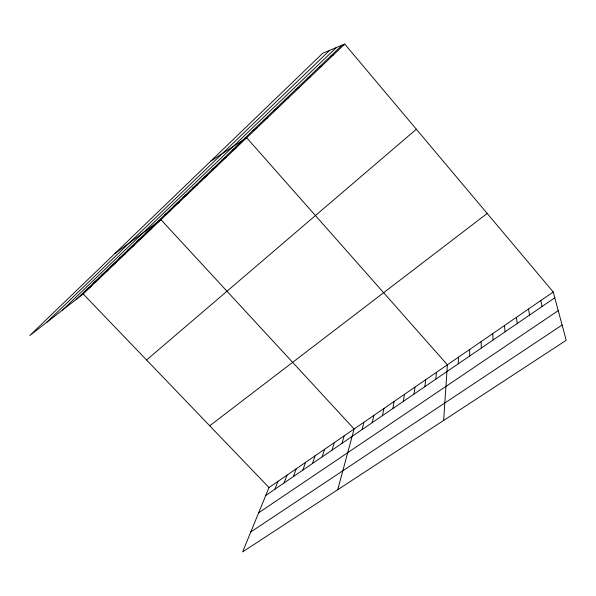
<?xml version="1.0" encoding="UTF-8"?>
<svg xmlns="http://www.w3.org/2000/svg" width="596" height="596" viewBox="0 0 596 596"><rect width="100%" height="100%" fill="white"/><g stroke="black" fill="none" stroke-linecap="round" stroke-linejoin="round"><path stroke-width="0.89" d="M469.678 355.998L469.73 349.435M458.22 363.836L458.48 357.183M443.647 420.448L447.38 364.812L246.677 137.758L210.82 161.091M435.795 379.175L436.443 372.344M424.821 386.685L425.648 379.764M413.997 394.083L415.01 387.087M403.328 401.384L404.52 394.306M392.801 408.58L394.165 401.428M382.423 415.68L383.951 408.454M372.187 422.676L373.878 415.382M362.085 429.582L363.94 422.221M337.716 489.733L354.128 428.971L160.95 219.678L115.043 253.397M341.992 443.32L344.153 435.832M332.009 450.151L334.319 442.605M322.16 456.894L324.611 449.28M312.438 463.539L315.038 455.865M302.85 470.095L305.584 462.369M293.388 476.562L296.257 468.784M284.054 482.946L287.048 475.124M274.838 489.249L277.967 481.374M553.244 291.98L268.997 487.543L242.617 551.926L566.2 340.294L553.244 291.98L344.726 44.074L322.727 53.245L29.8 335.541L83.194 293.962L344.726 44.074M46.443 322.585L329.73 50.325M62.334 310.211L336.293 47.591M76.66 299.05L342.104 45.169M146.579 359.999L416.351 129.235M84.923 291.153L91.367 286.162M93.304 283.137L99.644 278.25M101.797 275.017L108.04 270.226M209.718 425.782L487.193 213.45M110.409 266.777L116.555 262.091M119.148 258.418L125.182 253.844M128.006 249.94L133.936 245.485M136.998 241.343L142.809 237.007M146.117 232.619L151.816 228.402M164.489 215.052L169.934 211.088M173.727 206.209L179.053 202.372M183.106 197.246L188.299 193.536M192.62 188.142L197.678 184.574M202.275 178.904L207.199 175.485M212.072 169.532L216.855 166.262M265.749 495.47L554.802 297.791M222.017 160.026L226.651 156.897M258.649 512.798L558.243 310.628M250.804 531.945L562.102 325.021M232.112 150.371L236.59 147.398M252.764 130.613L256.921 127.976M263.335 120.511L267.313 118.045M274.063 110.253L277.87 107.958M284.955 99.83L288.583 97.722M296.026 89.244L299.46 87.321M307.268 78.486L310.516 76.765M318.696 67.557L321.736 66.037M330.303 56.456L333.142 55.145M83.194 293.962L268.997 487.543M540.781 300.555L542.084 306.486M528.503 309.004L529.568 315.046M516.404 317.333L517.231 323.486M504.477 325.535L505.08 331.793M492.728 333.618L493.101 339.981M481.151 341.582L481.307 348.049"/></g></svg>
